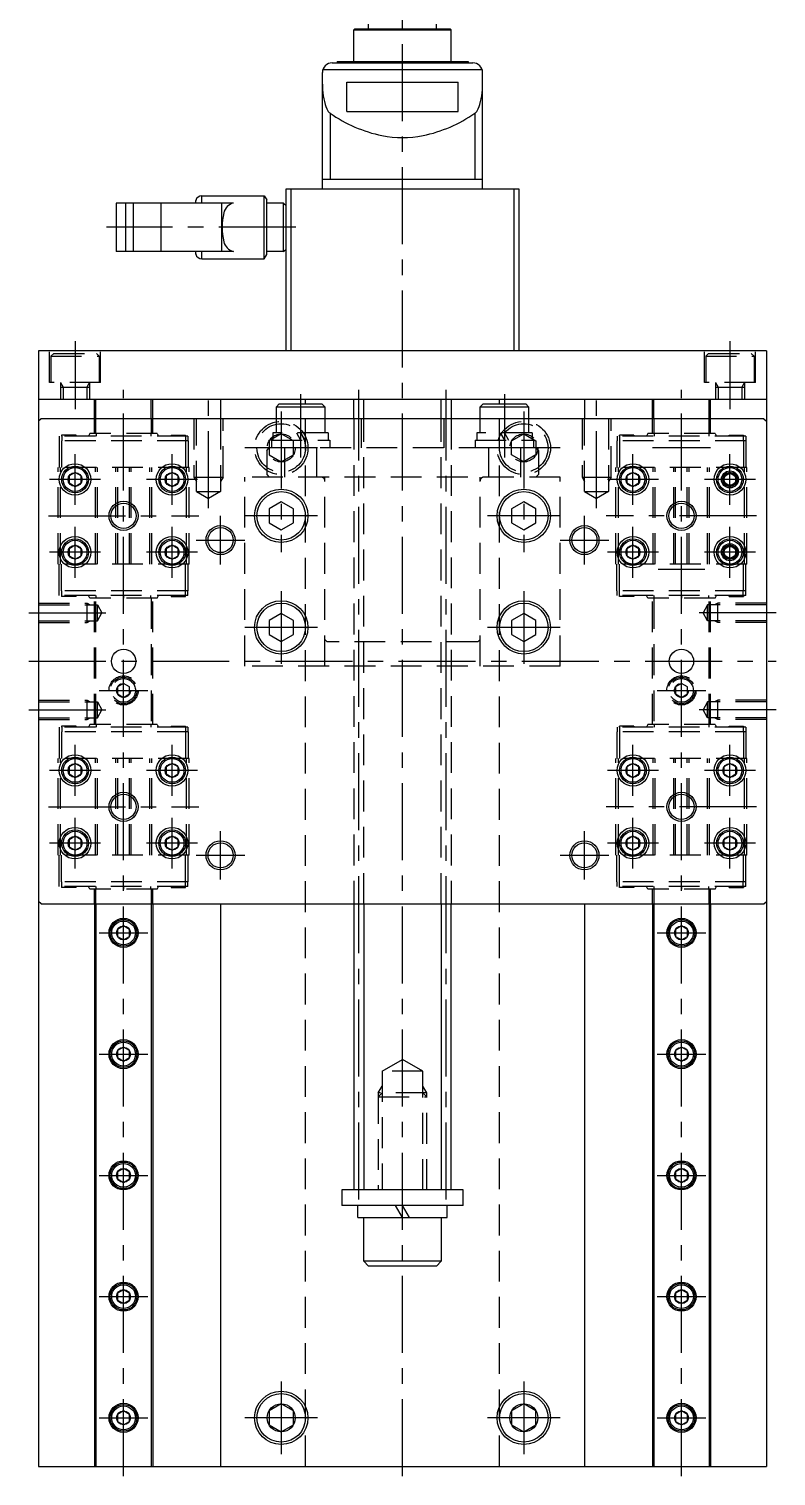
# Model space of a CAD drawing. Extents: x -2 to 500, y -8 to 573.
# Drawn here: x 346.5 to 500.5, y 8 to 306.4 of the extents above; entities that cross this region are included whole.
import ezdxf

# ---------------------------------------------------------------- set-up
doc = ezdxf.new("R2010")
doc.units = 0
doc.header["$LTSCALE"] = 0.5
doc.linetypes.add('CENTER', pattern=[50.8, 31.75, -6.35, 6.35, -6.35])
doc.linetypes.add('DASHED', pattern=[19.05, 12.7, -6.35])
for name, color, linetype in [('MSM_CENTER', 1, 'CENTER'), ('MSM_CONTINUOUS', 7, 'CONTINUOUS'), ('MSM_DASHED', 4, 'DASHED'), ('MSM_NARROW', 5, 'CONTINUOUS')]:
    doc.layers.add(name, color=color, linetype=linetype)

msp = doc.modelspace()

# ---------------------------------------------------------------- linework, layer by layer
at = {"layer": 'MSM_CENTER'}
for p, q in [((423.49, 8), (423.49, 398)), ((401.49, 265.5), (362.49, 265.5)), ((355.99, 242), (355.99, 228)), ((490.99, 242), (490.99, 228)), ((365.99, 8), (365.99, 232)), ((383.49, 207.58), (383.49, 232)), ((402.49, 231.1), (402.49, 218)), ((414.49, 65), (414.49, 232)), ((432.49, 65), (432.49, 232)), ((444.49, 231.1), (444.49, 218)), ((463.49, 207.58), (463.49, 232)), ((480.99, 8), (480.99, 232)), ((398.49, 227.5), (398.49, 198.5)), ((448.49, 227.5), (448.49, 198.5)), ((355.99, 208.25), (355.99, 218.75)), ((375.99, 208.25), (375.99, 218.75)), ((405.99, 220), (390.99, 220)), ((455.99, 220), (440.99, 220)), ((470.99, 208.25), (470.99, 218.75)), ((486.99, 220), (474.99, 220)), ((490.99, 208.25), (490.99, 218.75)), ((361.24, 213.5), (350.74, 213.5)), ((381.24, 213.5), (370.74, 213.5)), ((476.24, 213.5), (465.74, 213.5)), ((496.24, 213.5), (485.74, 213.5)), ((350.49, 206), (381.49, 206)), ((385.99, 196), (385.99, 206)), ((405.99, 206), (390.99, 206)), ((455.99, 206), (440.99, 206)), ((460.99, 196), (460.99, 206)), ((496.49, 206), (465.49, 206)), ((355.99, 193.25), (355.99, 203.75)), ((375.99, 193.25), (375.99, 203.75)), ((470.99, 193.25), (470.99, 203.75)), ((490.99, 193.25), (490.99, 203.75)), ((380.99, 201), (390.99, 201)), ((455.99, 201), (465.99, 201)), ((361.24, 198.5), (350.74, 198.5)), ((381.24, 198.5), (370.74, 198.5)), ((476.24, 198.5), (465.74, 198.5)), ((496.24, 198.5), (485.74, 198.5)), ((476.19, 195), (485.79, 195)), ((398.49, 190.5), (398.49, 175.5)), ((448.49, 190.5), (448.49, 175.5)), ((346.49, 186), (363.52, 186)), ((500.49, 186), (483.45, 186)), ((405.99, 183), (390.99, 183)), ((455.99, 183), (440.99, 183)), ((346.49, 176), (500.49, 176)), ((360.99, 170), (370.99, 170)), ((475.99, 170), (485.99, 170)), ((346.49, 166), (363.52, 166)), ((500.49, 166), (483.45, 166)), ((355.99, 148.25), (355.99, 158.75)), ((375.99, 148.25), (375.99, 158.75)), ((470.99, 148.25), (470.99, 158.75)), ((490.99, 148.25), (490.99, 158.75)), ((361.24, 153.5), (350.74, 153.5)), ((381.24, 153.5), (370.74, 153.5)), ((476.24, 153.5), (465.74, 153.5)), ((496.24, 153.5), (485.74, 153.5)), ((350.49, 146), (381.49, 146)), ((355.99, 133.25), (355.99, 143.75)), ((375.99, 133.25), (375.99, 143.75)), ((496.49, 146), (465.49, 146)), ((470.99, 133.25), (470.99, 143.75)), ((490.99, 133.25), (490.99, 143.75)), ((385.99, 131), (385.99, 141)), ((460.99, 131), (460.99, 141)), ((361.24, 138.5), (350.74, 138.5)), ((381.24, 138.5), (370.74, 138.5)), ((476.24, 138.5), (465.74, 138.5)), ((496.24, 138.5), (485.74, 138.5)), ((380.99, 136), (390.99, 136)), ((455.99, 136), (465.99, 136)), ((360.99, 120), (370.99, 120)), ((475.99, 120), (485.99, 120)), ((360.99, 95), (370.99, 95)), ((475.99, 95), (485.99, 95)), ((360.99, 70), (370.99, 70)), ((475.99, 70), (485.99, 70)), ((360.99, 45), (370.99, 45)), ((475.99, 45), (485.99, 45)), ((398.49, 27.5), (398.49, 12.5)), ((448.49, 27.5), (448.49, 12.5)), ((360.99, 20), (370.99, 20)), ((405.99, 20), (390.99, 20)), ((455.99, 20), (440.99, 20)), ((475.99, 20), (485.99, 20))]:
    msp.add_line(p, q, dxfattribs=at)
at = {"layer": 'MSM_CONTINUOUS'}
for p, q in [((416.49, 306.4), (416.49, 307.4)), ((430.49, 306.4), (430.49, 307.4)), ((413.49, 306.2), (413.69, 306.4)), ((413.49, 306.2), (433.49, 306.2)), ((413.49, 299.7), (413.49, 306.2)), ((413.69, 306.4), (433.29, 306.4)), ((433.49, 306.2), (433.29, 306.4)), ((433.49, 299.7), (433.49, 306.2)), ((408.99, 299.4), (437.99, 299.4)), ((409.99, 299.7), (436.99, 299.7)), ((409.99, 299.7), (409.99, 299.4)), ((436.99, 299.7), (436.99, 299.4)), ((406.99, 273.4), (406.99, 297.4)), ((407.09, 298.02), (439.89, 298.02)), ((439.99, 273.4), (439.99, 297.4)), ((411.99, 289.4), (411.99, 295.4)), ((411.99, 295.4), (434.99, 295.4)), ((434.99, 289.4), (434.99, 295.4)), ((408.56, 289.04), (408.56, 275.4)), ((411.99, 289.4), (434.99, 289.4)), ((438.42, 289.04), (438.42, 275.4)), ((406.99, 275.4), (439.99, 275.4)), ((382.13, 270.5), (382.13, 272)), ((382.13, 272), (394.99, 272)), ((394.99, 259), (394.99, 272)), ((394.99, 272), (395.49, 271.13)), ((399.49, 240), (399.49, 273.4)), ((399.49, 273.4), (447.49, 273.4)), ((400.49, 273.4), (400.49, 240)), ((446.49, 240), (446.49, 273.4)), ((447.49, 273.4), (447.49, 240)), ((388.63, 270.5), (364.49, 270.5)), ((364.49, 270.5), (364.49, 260.5)), ((366.49, 260.5), (366.49, 270.5)), ((368.07, 260.5), (368.07, 270.5)), ((373.71, 260.5), (373.71, 270.5)), ((380.87, 270.5), (380.87, 271.03)), ((386.27, 260.5), (386.27, 270.5)), ((395.49, 259.87), (395.49, 271.13)), ((398.99, 270.5), (395.49, 270.5)), ((398.99, 260.5), (398.99, 270.5)), ((398.99, 270.5), (399.49, 270)), ((388.63, 260.5), (364.49, 260.5)), ((380.87, 259.97), (380.87, 260.5)), ((382.13, 259), (382.13, 260.5)), ((394.99, 259), (395.49, 259.87)), ((398.99, 260.5), (395.49, 260.5)), ((398.99, 260.5), (399.49, 261)), ((382.13, 259), (394.99, 259)), ((498.49, 240), (348.49, 240)), ((348.49, 240), (348.49, 10)), ((498.49, 240), (498.49, 10)), ((498.49, 230), (348.49, 230)), ((359.99, 226), (359.99, 230)), ((360.29, 226), (360.29, 230)), ((371.69, 226), (371.69, 230)), ((371.99, 226), (371.99, 230)), ((385.99, 230), (385.99, 226)), ((413.49, 226), (413.49, 230)), ((433.49, 230), (433.49, 226)), ((460.99, 230), (460.99, 226)), ((474.99, 226), (474.99, 230)), ((475.29, 226), (475.29, 230)), ((486.69, 226), (486.69, 230)), ((486.99, 226), (486.99, 230)), ((397.49, 228.5), (398.09, 229.1)), ((397.49, 228.5), (407.49, 228.5)), ((397.49, 226), (397.49, 228.5)), ((398.09, 229.1), (406.89, 229.1)), ((406.89, 229.1), (407.49, 228.5)), ((407.49, 228.5), (407.49, 226)), ((439.49, 228.5), (440.09, 229.1)), ((439.49, 228.5), (449.49, 228.5)), ((439.49, 226), (439.49, 228.5)), ((440.09, 229.1), (448.89, 229.1)), ((448.89, 229.1), (449.49, 228.5)), ((449.49, 228.5), (449.49, 226)), ((348.99, 226), (348.49, 225.5)), ((497.99, 226), (348.99, 226)), ((497.99, 226), (498.49, 225.5)), ((355.99, 214.93), (354.75, 214.22)), ((357.23, 214.22), (355.99, 214.93)), ((375.99, 214.93), (374.75, 214.22)), ((377.23, 214.22), (375.99, 214.93)), ((470.99, 214.93), (469.75, 214.22)), ((472.23, 214.22), (470.99, 214.93)), ((490.99, 214.93), (489.75, 214.22)), ((492.23, 214.22), (490.99, 214.93)), ((354.75, 214.22), (354.75, 212.78)), ((354.75, 212.78), (355.99, 212.06)), ((355.99, 212.06), (357.23, 212.78)), ((357.23, 212.78), (357.23, 214.22)), ((374.75, 214.22), (374.75, 212.78)), ((374.75, 212.78), (375.99, 212.06)), ((375.99, 212.06), (377.23, 212.78)), ((377.23, 212.78), (377.23, 214.22)), ((469.75, 214.22), (469.75, 212.78)), ((469.75, 212.78), (470.99, 212.06)), ((470.99, 212.06), (472.23, 212.78)), ((472.23, 212.78), (472.23, 214.22)), ((489.75, 214.22), (489.75, 212.78)), ((489.75, 212.78), (490.99, 212.06)), ((490.99, 212.06), (492.23, 212.78)), ((492.23, 212.78), (492.23, 214.22)), ((398.49, 208.89), (395.99, 207.44)), ((400.99, 207.44), (398.49, 208.89)), ((448.49, 208.89), (445.99, 207.44)), ((450.99, 207.44), (448.49, 208.89)), ((395.99, 207.44), (395.99, 204.56)), ((400.99, 204.56), (400.99, 207.44)), ((445.99, 207.44), (445.99, 204.56)), ((450.99, 204.56), (450.99, 207.44)), ((395.99, 204.56), (398.49, 203.11)), ((398.49, 203.11), (400.99, 204.56)), ((445.99, 204.56), (448.49, 203.11)), ((448.49, 203.11), (450.99, 204.56)), ((355.99, 199.93), (354.75, 199.22)), ((357.23, 199.22), (355.99, 199.93)), ((375.99, 199.93), (374.75, 199.22)), ((377.23, 199.22), (375.99, 199.93)), ((470.99, 199.93), (469.75, 199.22)), ((472.23, 199.22), (470.99, 199.93)), ((490.99, 199.93), (489.75, 199.22)), ((492.23, 199.22), (490.99, 199.93)), ((354.75, 199.22), (354.75, 197.78)), ((354.75, 197.78), (355.99, 197.06)), ((355.99, 197.06), (357.23, 197.78)), ((357.23, 197.78), (357.23, 199.22)), ((374.75, 199.22), (374.75, 197.78)), ((374.75, 197.78), (375.99, 197.06)), ((375.99, 197.06), (377.23, 197.78)), ((377.23, 197.78), (377.23, 199.22)), ((469.75, 199.22), (469.75, 197.78)), ((469.75, 197.78), (470.99, 197.06)), ((470.99, 197.06), (472.23, 197.78)), ((472.23, 197.78), (472.23, 199.22)), ((489.75, 199.22), (489.75, 197.78)), ((489.75, 197.78), (490.99, 197.06)), ((490.99, 197.06), (492.23, 197.78)), ((492.23, 197.78), (492.23, 199.22)), ((398.49, 185.89), (395.99, 184.44)), ((400.99, 184.44), (398.49, 185.89)), ((448.49, 185.89), (445.99, 184.44)), ((450.99, 184.44), (448.49, 185.89)), ((395.99, 184.44), (395.99, 181.56)), ((400.99, 181.56), (400.99, 184.44)), ((445.99, 184.44), (445.99, 181.56)), ((450.99, 181.56), (450.99, 184.44)), ((395.99, 181.56), (398.49, 180.11)), ((398.49, 180.11), (400.99, 181.56)), ((445.99, 181.56), (448.49, 180.11)), ((448.49, 180.11), (450.99, 181.56)), ((355.99, 154.93), (354.75, 154.22)), ((354.75, 154.22), (354.75, 152.78)), ((354.75, 152.78), (355.99, 152.06)), ((357.23, 154.22), (355.99, 154.93)), ((355.99, 152.06), (357.23, 152.78)), ((357.23, 152.78), (357.23, 154.22)), ((375.99, 154.93), (374.75, 154.22)), ((374.75, 154.22), (374.75, 152.78)), ((374.75, 152.78), (375.99, 152.06)), ((377.23, 154.22), (375.99, 154.93)), ((375.99, 152.06), (377.23, 152.78)), ((377.23, 152.78), (377.23, 154.22)), ((470.99, 154.93), (469.75, 154.22)), ((469.75, 154.22), (469.75, 152.78)), ((469.75, 152.78), (470.99, 152.06)), ((472.23, 154.22), (470.99, 154.93)), ((470.99, 152.06), (472.23, 152.78)), ((472.23, 152.78), (472.23, 154.22)), ((490.99, 154.93), (489.75, 154.22)), ((489.75, 154.22), (489.75, 152.78)), ((489.75, 152.78), (490.99, 152.06)), ((492.23, 154.22), (490.99, 154.93)), ((490.99, 152.06), (492.23, 152.78)), ((492.23, 152.78), (492.23, 154.22)), ((355.99, 139.93), (354.75, 139.22)), ((354.75, 139.22), (354.75, 137.78)), ((354.75, 137.78), (355.99, 137.06)), ((357.23, 139.22), (355.99, 139.93)), ((355.99, 137.06), (357.23, 137.78)), ((357.23, 137.78), (357.23, 139.22)), ((375.99, 139.93), (374.75, 139.22)), ((374.75, 139.22), (374.75, 137.78)), ((374.75, 137.78), (375.99, 137.06)), ((377.23, 139.22), (375.99, 139.93)), ((375.99, 137.06), (377.23, 137.78)), ((377.23, 137.78), (377.23, 139.22)), ((470.99, 139.93), (469.75, 139.22)), ((469.75, 139.22), (469.75, 137.78)), ((469.75, 137.78), (470.99, 137.06)), ((472.23, 139.22), (470.99, 139.93)), ((470.99, 137.06), (472.23, 137.78)), ((472.23, 137.78), (472.23, 139.22)), ((490.99, 139.93), (489.75, 139.22)), ((489.75, 139.22), (489.75, 137.78)), ((489.75, 137.78), (490.99, 137.06)), ((492.23, 139.22), (490.99, 139.93)), ((490.99, 137.06), (492.23, 137.78)), ((492.23, 137.78), (492.23, 139.22)), ((348.99, 126), (348.49, 126.5)), ((348.99, 126), (497.99, 126)), ((359.99, 126), (359.99, 10)), ((360.29, 126), (360.29, 10)), ((371.69, 126), (371.69, 10)), ((371.99, 126), (371.99, 10)), ((378.49, 126), (468.49, 126)), ((385.99, 126), (385.99, 10)), ((413.49, 126), (413.49, 67)), ((433.49, 67), (433.49, 126)), ((460.99, 126), (460.99, 10)), ((474.99, 126), (474.99, 10)), ((475.29, 126), (475.29, 10)), ((486.69, 126), (486.69, 10)), ((486.99, 126), (486.99, 10)), ((497.99, 126), (498.49, 126.5)), ((365.99, 121.43), (364.75, 120.72)), ((364.75, 120.72), (364.75, 119.28)), ((367.23, 120.72), (365.99, 121.43)), ((367.23, 119.28), (367.23, 120.72)), ((480.99, 121.43), (479.75, 120.72)), ((479.75, 120.72), (479.75, 119.28)), ((482.23, 120.72), (480.99, 121.43)), ((482.23, 119.28), (482.23, 120.72)), ((364.75, 119.28), (365.99, 118.56)), ((365.99, 118.56), (367.23, 119.28)), ((479.75, 119.28), (480.99, 118.56)), ((480.99, 118.56), (482.23, 119.28)), ((365.99, 96.43), (364.75, 95.72)), ((364.75, 95.72), (364.75, 94.28)), ((367.23, 95.72), (365.99, 96.43)), ((367.23, 94.28), (367.23, 95.72)), ((480.99, 96.43), (479.75, 95.72)), ((479.75, 95.72), (479.75, 94.28)), ((482.23, 95.72), (480.99, 96.43)), ((482.23, 94.28), (482.23, 95.72)), ((364.75, 94.28), (365.99, 93.56)), ((365.99, 93.56), (367.23, 94.28)), ((479.75, 94.28), (480.99, 93.56)), ((480.99, 93.56), (482.23, 94.28)), ((365.99, 71.43), (364.75, 70.72)), ((364.75, 70.72), (364.75, 69.28)), ((364.75, 69.28), (365.99, 68.56)), ((367.23, 70.72), (365.99, 71.43)), ((365.99, 68.56), (367.23, 69.28)), ((367.23, 69.28), (367.23, 70.72)), ((480.99, 71.43), (479.75, 70.72)), ((479.75, 70.72), (479.75, 69.28)), ((479.75, 69.28), (480.99, 68.56)), ((482.23, 70.72), (480.99, 71.43)), ((480.99, 68.56), (482.23, 69.28)), ((482.23, 69.28), (482.23, 70.72)), ((410.99, 67), (410.99, 63.8)), ((435.99, 67), (410.99, 67)), ((435.99, 63.8), (435.99, 67)), ((435.99, 63.8), (410.99, 63.8)), ((414.29, 61.3), (414.29, 63.8)), ((423.49, 61.3), (422.04, 63.8)), ((424.93, 61.3), (423.49, 63.8)), ((432.69, 61.3), (432.69, 63.8)), ((414.29, 61.3), (432.69, 61.3)), ((415.49, 52.3), (415.49, 61.3)), ((431.49, 61.3), (431.49, 52.3)), ((431.49, 52.3), (415.49, 52.3)), ((416.49, 51.3), (415.49, 52.3)), ((430.49, 51.3), (416.49, 51.3)), ((431.49, 52.3), (430.49, 51.3)), ((365.99, 46.43), (364.75, 45.72)), ((364.75, 45.72), (364.75, 44.28)), ((367.23, 45.72), (365.99, 46.43)), ((367.23, 44.28), (367.23, 45.72)), ((480.99, 46.43), (479.75, 45.72)), ((479.75, 45.72), (479.75, 44.28)), ((482.23, 45.72), (480.99, 46.43)), ((482.23, 44.28), (482.23, 45.72)), ((364.75, 44.28), (365.99, 43.56)), ((365.99, 43.56), (367.23, 44.28)), ((479.75, 44.28), (480.99, 43.56)), ((480.99, 43.56), (482.23, 44.28)), ((365.99, 21.43), (364.75, 20.72)), ((367.23, 20.72), (365.99, 21.43)), ((398.49, 22.89), (395.99, 21.44)), ((395.99, 21.44), (395.99, 18.56)), ((400.99, 21.44), (398.49, 22.89)), ((400.99, 18.56), (400.99, 21.44)), ((448.49, 22.89), (445.99, 21.44)), ((445.99, 21.44), (445.99, 18.56)), ((450.99, 21.44), (448.49, 22.89)), ((450.99, 18.56), (450.99, 21.44)), ((480.99, 21.43), (479.75, 20.72)), ((482.23, 20.72), (480.99, 21.43)), ((364.75, 20.72), (364.75, 19.28)), ((364.75, 19.28), (365.99, 18.56)), ((365.99, 18.56), (367.23, 19.28)), ((367.23, 19.28), (367.23, 20.72)), ((395.99, 18.56), (398.49, 17.11)), ((398.49, 17.11), (400.99, 18.56)), ((445.99, 18.56), (448.49, 17.11)), ((448.49, 17.11), (450.99, 18.56)), ((479.75, 20.72), (479.75, 19.28)), ((479.75, 19.28), (480.99, 18.56)), ((480.99, 18.56), (482.23, 19.28)), ((482.23, 19.28), (482.23, 20.72)), ((348.49, 10), (498.49, 10))]:
    msp.add_line(p, q, dxfattribs=at)
for centre, radius in [((355.99, 213.5), 3.25), ((355.99, 213.5), 2.75), ((355.99, 213.5), 2.45), ((355.99, 213.5), 1.44), ((375.99, 213.5), 3.25), ((375.99, 213.5), 2.75), ((375.99, 213.5), 2.45), ((375.99, 213.5), 1.44), ((470.99, 213.5), 3.25), ((470.99, 213.5), 2.75), ((470.99, 213.5), 2.45), ((470.99, 213.5), 1.44), ((490.99, 213.5), 3.25), ((490.99, 213.5), 2.75), ((490.99, 213.5), 2.45), ((490.99, 213.5), 1.75), ((490.99, 213.5), 1.5), ((490.99, 213.5), 1.44), ((490.99, 213.5), 1.2), ((398.49, 206), 5.5), ((398.49, 206), 5), ((448.49, 206), 5.5), ((448.49, 206), 5), ((365.99, 206), 2.59), ((480.99, 206), 2.59), ((385.99, 201), 2.59), ((460.99, 201), 2.59), ((355.99, 198.5), 3.25), ((355.99, 198.5), 2.75), ((355.99, 198.5), 2.45), ((355.99, 198.5), 1.44), ((375.99, 198.5), 3.25), ((375.99, 198.5), 2.75), ((375.99, 198.5), 2.45), ((375.99, 198.5), 1.44), ((470.99, 198.5), 3.25), ((470.99, 198.5), 2.75), ((470.99, 198.5), 2.45), ((470.99, 198.5), 1.44), ((490.99, 198.5), 3.25), ((490.99, 198.5), 2.75), ((490.99, 198.5), 2.45), ((490.99, 198.5), 1.75), ((490.99, 198.5), 1.5), ((490.99, 198.5), 1.44), ((490.99, 198.5), 1.2), ((398.49, 183), 5.5), ((398.49, 183), 5), ((448.49, 183), 5.5), ((448.49, 183), 5), ((365.99, 176), 2.5), ((480.99, 176), 2.5), ((355.99, 153.5), 3.25), ((355.99, 153.5), 2.75), ((355.99, 153.5), 2.45), ((375.99, 153.5), 3.25), ((375.99, 153.5), 2.75), ((375.99, 153.5), 2.45), ((470.99, 153.5), 3.25), ((470.99, 153.5), 2.75), ((470.99, 153.5), 2.45), ((490.99, 153.5), 3.25), ((490.99, 153.5), 2.75), ((490.99, 153.5), 2.45), ((355.99, 153.5), 1.44), ((375.99, 153.5), 1.44), ((470.99, 153.5), 1.44), ((490.99, 153.5), 1.44), ((365.99, 146), 2.59), ((480.99, 146), 2.59), ((355.99, 138.5), 3.25), ((355.99, 138.5), 2.75), ((355.99, 138.5), 2.45), ((375.99, 138.5), 3.25), ((375.99, 138.5), 2.75), ((375.99, 138.5), 2.45), ((470.99, 138.5), 3.25), ((470.99, 138.5), 2.75), ((470.99, 138.5), 2.45), ((490.99, 138.5), 3.25), ((490.99, 138.5), 2.75), ((490.99, 138.5), 2.45), ((355.99, 138.5), 1.44), ((375.99, 138.5), 1.44), ((385.99, 136), 2.59), ((460.99, 136), 2.59), ((470.99, 138.5), 1.44), ((490.99, 138.5), 1.44), ((365.99, 120), 3), ((365.99, 120), 2.75), ((365.99, 120), 2.45), ((480.99, 120), 3), ((480.99, 120), 2.75), ((480.99, 120), 2.45), ((365.99, 120), 1.44), ((480.99, 120), 1.44), ((365.99, 95), 3), ((365.99, 95), 2.75), ((365.99, 95), 2.45), ((365.99, 95), 1.44), ((480.99, 95), 3), ((480.99, 95), 2.75), ((480.99, 95), 2.45), ((480.99, 95), 1.44), ((365.99, 70), 3), ((365.99, 70), 2.75), ((365.99, 70), 2.45), ((480.99, 70), 3), ((480.99, 70), 2.75), ((480.99, 70), 2.45), ((365.99, 70), 1.44), ((480.99, 70), 1.44), ((365.99, 45), 3), ((365.99, 45), 2.75), ((480.99, 45), 3), ((480.99, 45), 2.75), ((365.99, 45), 2.45), ((365.99, 45), 1.44), ((480.99, 45), 2.45), ((480.99, 45), 1.44), ((398.49, 20), 5.5), ((398.49, 20), 5), ((448.49, 20), 5.5), ((448.49, 20), 5), ((365.99, 20), 3), ((365.99, 20), 2.75), ((365.99, 20), 2.45), ((365.99, 20), 1.44), ((398.49, 20), 2.89), ((448.49, 20), 2.89), ((480.99, 20), 3), ((480.99, 20), 2.75), ((480.99, 20), 2.45), ((480.99, 20), 1.44)]:
    msp.add_circle(centre, radius, dxfattribs=at)
for centre, radius, start, end in [((408.99, 297.4), 2, 90, 180), ((437.99, 297.4), 2, 0, 90), ((420.61, 294.71), 13.62, 178.5941, 199.2057), ((426.37, 294.71), 13.62, 340.7943, 1.4059), ((410.55, 291.23), 2.98, 199.46, 223.8505), ((436.43, 291.23), 2.98, 316.1495, 340.54), ((409.27, 290.08), 1.26, 226.4943, 235.459), ((425.12, 312.66), 28.85, 234.9582, 258.2707), ((421.85, 312.66), 28.85, 281.7293, 305.0418), ((437.71, 290.08), 1.26, 304.541, 313.5057), ((423.49, 306.64), 22.63, 259.2242, 280.7758), ((382.13, 270.7), 1.3, 90, 165.4299), ((402.13, 265.5), 21.97, 165.4299, 166.8456), ((389.4, 267.75), 2.86, 105.7066, 164.773), ((398.84, 265.5), 12.55, 166.1686, 193.8314), ((402.13, 265.5), 21.97, 193.1544, 194.5701), ((382.13, 260.3), 1.3, 194.5701, 270), ((389.4, 263.25), 2.86, 195.227, 254.2934)]:
    msp.add_arc(centre, radius, start, end, dxfattribs=at)
at = {"layer": 'MSM_DASHED'}
for p, q in [((350.74, 233.5), (350.74, 240)), ((350.99, 238.9), (351.59, 239.5)), ((350.99, 238.9), (360.99, 238.9)), ((350.99, 238.9), (350.99, 233.5)), ((351.59, 239.5), (360.39, 239.5)), ((360.99, 238.9), (360.39, 239.5)), ((360.99, 238.9), (360.99, 233.5)), ((361.24, 233.5), (361.24, 240)), ((485.74, 233.5), (485.74, 240)), ((485.99, 238.9), (486.59, 239.5)), ((485.99, 238.9), (495.99, 238.9)), ((485.99, 238.9), (485.99, 233.5)), ((486.59, 239.5), (495.39, 239.5)), ((495.99, 238.9), (495.39, 239.5)), ((495.99, 238.9), (495.99, 233.5)), ((496.24, 233.5), (496.24, 240)), ((361.24, 233.5), (350.74, 233.5)), ((352.99, 233.5), (353.53, 232.56)), ((352.99, 233.5), (352.99, 230)), ((358.99, 233.5), (358.45, 232.56)), ((358.99, 233.5), (358.99, 230)), ((496.24, 233.5), (485.74, 233.5)), ((487.99, 233.5), (488.53, 232.56)), ((487.99, 233.5), (487.99, 230)), ((493.99, 233.5), (493.45, 232.56)), ((493.99, 233.5), (493.99, 230)), ((352.99, 232.56), (358.99, 232.56)), ((353.53, 232.56), (353.53, 230)), ((358.45, 232.56), (358.45, 230)), ((403.49, 10), (403.49, 230)), ((443.49, 10), (443.49, 230)), ((487.99, 232.56), (493.99, 232.56)), ((488.53, 232.56), (488.53, 230)), ((493.45, 232.56), (493.45, 230)), ((359.99, 222.95), (359.99, 226)), ((360.29, 222.95), (360.29, 226)), ((371.69, 226), (371.69, 222.95)), ((371.99, 222.95), (371.99, 226)), ((380.49, 226), (380.49, 214)), ((381.03, 211), (381.03, 226)), ((385.95, 226), (385.95, 211)), ((386.49, 214), (386.49, 226)), ((397.49, 223.1), (397.49, 226)), ((407.49, 226), (407.49, 223.1)), ((413.49, 226), (413.49, 126)), ((414.99, 226), (414.99, 220)), ((415.49, 126), (415.49, 226)), ((431.49, 126), (431.49, 226)), ((431.99, 226), (431.99, 220)), ((433.49, 226), (433.49, 126)), ((439.49, 223.1), (439.49, 226)), ((449.49, 226), (449.49, 223.1)), ((460.49, 226), (460.49, 214)), ((461.03, 211), (461.03, 226)), ((465.95, 226), (465.95, 211)), ((466.49, 214), (466.49, 226)), ((474.99, 222.95), (474.99, 226)), ((475.29, 226), (475.29, 222.95)), ((486.69, 222.95), (486.69, 226)), ((486.99, 222.95), (486.99, 226)), ((379.29, 221.45), (352.69, 221.45)), ((352.69, 221.45), (352.69, 215.95)), ((352.74, 222.45), (352.74, 221.45)), ((379.24, 222.45), (352.74, 222.45)), ((356.19, 222.65), (353.19, 222.65)), ((353.19, 222.65), (353.19, 222.45)), ((353.19, 221.45), (353.19, 215.95)), ((353.24, 222.45), (353.24, 221.45)), ((356.19, 222.45), (356.19, 222.65)), ((359.06, 222.95), (358.76, 222.45)), ((372.92, 222.95), (359.06, 222.95)), ((360.36, 222.95), (360.36, 222.45)), ((365.99, 222.45), (365.99, 222.95)), ((371.62, 222.95), (371.62, 222.45)), ((372.92, 222.95), (373.22, 222.45)), ((375.79, 222.65), (378.79, 222.65)), ((375.79, 222.65), (375.79, 222.45)), ((378.74, 222.45), (378.74, 221.45)), ((378.79, 222.45), (378.79, 222.65)), ((378.79, 221.45), (378.79, 215.95)), ((379.24, 222.45), (379.24, 221.45)), ((379.29, 221.45), (379.29, 215.95)), ((398.49, 222.89), (395.99, 221.44)), ((395.99, 221.44), (395.99, 218.56)), ((396.49, 221.6), (408.49, 221.6)), ((396.49, 221.6), (396.49, 220)), ((396.79, 223.1), (396.79, 221.6)), ((408.19, 223.1), (396.79, 223.1)), ((400.99, 221.44), (398.49, 222.89)), ((400.99, 218.56), (400.99, 221.44)), ((401.62, 223.1), (402.49, 221.6)), ((402.49, 223.1), (403.35, 221.6)), ((408.19, 223.1), (408.19, 221.6)), ((408.49, 221.6), (408.49, 220)), ((438.49, 221.6), (450.49, 221.6)), ((438.49, 221.6), (438.49, 220)), ((450.19, 223.1), (438.79, 223.1)), ((438.79, 223.1), (438.79, 221.6)), ((443.62, 223.1), (444.49, 221.6)), ((444.49, 223.1), (445.35, 221.6)), ((445.99, 221.44), (448.49, 222.89)), ((445.99, 218.56), (445.99, 221.44)), ((448.49, 222.89), (450.99, 221.44)), ((450.19, 223.1), (450.19, 221.6)), ((450.49, 221.6), (450.49, 220)), ((450.99, 221.44), (450.99, 218.56)), ((467.69, 221.45), (467.69, 215.95)), ((494.29, 221.45), (467.69, 221.45)), ((467.74, 222.45), (467.74, 221.45)), ((494.24, 222.45), (467.74, 222.45)), ((471.19, 222.65), (468.19, 222.65)), ((468.19, 222.45), (468.19, 222.65)), ((468.19, 221.45), (468.19, 215.95)), ((468.24, 222.45), (468.24, 221.45)), ((471.19, 222.65), (471.19, 222.45)), ((474.06, 222.95), (473.76, 222.45)), ((487.92, 222.95), (474.06, 222.95)), ((475.36, 222.95), (475.36, 222.45)), ((480.99, 222.45), (480.99, 222.95)), ((486.62, 222.95), (486.62, 222.45)), ((487.92, 222.95), (488.22, 222.45)), ((490.79, 222.65), (493.79, 222.65)), ((490.79, 222.45), (490.79, 222.65)), ((493.74, 222.45), (493.74, 221.45)), ((493.79, 222.65), (493.79, 222.45)), ((493.79, 221.45), (493.79, 215.95)), ((494.24, 222.45), (494.24, 221.45)), ((494.29, 221.45), (494.29, 215.95)), ((395.49, 219.5), (395.99, 220)), ((395.49, 219.5), (395.49, 214.5)), ((450.99, 220), (395.99, 220)), ((395.99, 218.56), (398.49, 217.11)), ((398.49, 217.11), (400.99, 218.56)), ((399.19, 220), (399.19, 214)), ((405.79, 220), (405.79, 214)), ((441.19, 220), (441.19, 214)), ((448.49, 217.11), (445.99, 218.56)), ((447.79, 220), (447.79, 214)), ((450.99, 218.56), (448.49, 217.11)), ((451.49, 219.5), (450.99, 220)), ((451.49, 219.5), (451.49, 214.5)), ((352.49, 196.05), (352.49, 215.95)), ((379.49, 215.95), (352.49, 215.95)), ((352.99, 196.05), (352.99, 215.95)), ((360.19, 196.05), (360.19, 215.95)), ((360.59, 196.05), (360.59, 215.95)), ((364.39, 196.05), (364.39, 215.95)), ((364.79, 196.05), (364.79, 215.95)), ((367.19, 196.05), (367.19, 215.95)), ((367.59, 196.05), (367.59, 215.95)), ((371.39, 196.05), (371.39, 215.95)), ((371.79, 196.05), (371.79, 215.95)), ((378.99, 196.05), (378.99, 215.95)), ((379.49, 196.05), (379.49, 215.95)), ((467.49, 196.05), (467.49, 215.95)), ((494.49, 215.95), (467.49, 215.95)), ((467.99, 196.05), (467.99, 215.95)), ((475.19, 196.05), (475.19, 215.95)), ((475.59, 196.05), (475.59, 215.95)), ((479.39, 196.05), (479.39, 215.95)), ((479.79, 196.05), (479.79, 215.95)), ((482.19, 196.05), (482.19, 215.95)), ((482.59, 196.05), (482.59, 215.95)), ((486.39, 196.05), (486.39, 215.95)), ((486.79, 196.05), (486.79, 215.95)), ((493.99, 196.05), (493.99, 215.95)), ((494.49, 196.05), (494.49, 215.95)), ((380.49, 214), (386.49, 214)), ((380.49, 214), (381.03, 213.06)), ((386.49, 214), (385.95, 213.06)), ((455.99, 214), (390.99, 214)), ((390.99, 175), (390.99, 214)), ((395.49, 214.5), (395.99, 214)), ((407.49, 175), (407.49, 214)), ((439.49, 175), (439.49, 214)), ((451.49, 214.5), (450.99, 214)), ((455.99, 175), (455.99, 214)), ((460.49, 214), (466.49, 214)), ((460.49, 214), (461.03, 213.06)), ((466.49, 214), (465.95, 213.06)), ((381.03, 211), (385.95, 211)), ((381.03, 211), (383.49, 209.58)), ((385.95, 211), (383.49, 209.58)), ((461.03, 211), (465.95, 211)), ((461.03, 211), (463.49, 209.58)), ((465.95, 211), (463.49, 209.58)), ((379.49, 196.05), (352.49, 196.05)), ((352.69, 190.55), (352.69, 196.05)), ((353.19, 190.55), (353.19, 196.05)), ((378.79, 190.55), (378.79, 196.05)), ((379.29, 190.55), (379.29, 196.05)), ((494.49, 196.05), (467.49, 196.05)), ((467.69, 190.55), (467.69, 196.05)), ((468.19, 190.55), (468.19, 196.05)), ((493.79, 190.55), (493.79, 196.05)), ((494.29, 190.55), (494.29, 196.05)), ((348.49, 188), (358.49, 188)), ((379.29, 190.55), (352.69, 190.55)), ((352.74, 189.55), (352.74, 190.55)), ((379.24, 189.55), (352.74, 189.55)), ((353.19, 189.55), (353.19, 189.35)), ((356.19, 189.35), (353.19, 189.35)), ((353.24, 189.55), (353.24, 190.55)), ((356.19, 189.35), (356.19, 189.55)), ((358.49, 184), (358.49, 188)), ((358.49, 188), (359.14, 187.62)), ((359.06, 189.05), (358.76, 189.55)), ((372.92, 189.05), (359.06, 189.05)), ((359.99, 162.95), (359.99, 189.05)), ((360.29, 162.95), (360.29, 189.05)), ((360.36, 189.05), (360.36, 189.55)), ((365.99, 189.55), (365.99, 189.05)), ((371.62, 189.05), (371.62, 189.55)), ((371.69, 189.05), (371.69, 162.95)), ((371.99, 162.95), (371.99, 189.05)), ((372.92, 189.05), (373.22, 189.55)), ((375.79, 189.55), (375.79, 189.35)), ((375.79, 189.35), (378.79, 189.35)), ((378.74, 189.55), (378.74, 190.55)), ((378.79, 189.35), (378.79, 189.55)), ((379.24, 189.55), (379.24, 190.55)), ((494.29, 190.55), (467.69, 190.55)), ((467.74, 189.55), (467.74, 190.55)), ((494.24, 189.55), (467.74, 189.55)), ((468.19, 189.35), (468.19, 189.55)), ((471.19, 189.35), (468.19, 189.35)), ((468.24, 189.55), (468.24, 190.55)), ((471.19, 189.55), (471.19, 189.35)), ((474.06, 189.05), (473.76, 189.55)), ((487.92, 189.05), (474.06, 189.05)), ((474.99, 162.95), (474.99, 189.05)), ((475.29, 189.05), (475.29, 162.95)), ((475.36, 189.05), (475.36, 189.55)), ((480.99, 189.55), (480.99, 189.05)), ((486.62, 189.05), (486.62, 189.55)), ((486.69, 162.95), (486.69, 189.05)), ((486.99, 162.95), (486.99, 189.05)), ((488.49, 188), (487.83, 187.62)), ((487.92, 189.05), (488.22, 189.55)), ((498.49, 188), (488.49, 188)), ((488.49, 184), (488.49, 188)), ((490.79, 189.35), (490.79, 189.55)), ((490.79, 189.35), (493.79, 189.35)), ((493.74, 189.55), (493.74, 190.55)), ((493.79, 189.55), (493.79, 189.35)), ((494.24, 189.55), (494.24, 190.55)), ((348.49, 187.62), (360.59, 187.62)), ((360.59, 184.38), (360.59, 187.62)), ((360.59, 187.62), (361.52, 186)), ((360.59, 184.38), (361.52, 186)), ((486.39, 187.62), (485.45, 186)), ((486.39, 184.38), (485.45, 186)), ((498.49, 187.62), (486.39, 187.62)), ((486.39, 184.38), (486.39, 187.62)), ((348.49, 184.38), (360.59, 184.38)), ((348.49, 184), (358.49, 184)), ((358.49, 184), (359.14, 184.38)), ((498.49, 184.38), (486.39, 184.38)), ((488.49, 184), (487.83, 184.38)), ((498.49, 184), (488.49, 184)), ((407.99, 180), (407.49, 180.5)), ((438.99, 180), (407.99, 180)), ((439.49, 180.5), (438.99, 180)), ((455.99, 175), (390.99, 175)), ((365.99, 171.43), (364.75, 170.72)), ((364.75, 170.72), (364.75, 169.28)), ((367.23, 170.72), (365.99, 171.43)), ((367.23, 169.28), (367.23, 170.72)), ((480.99, 171.43), (479.75, 170.72)), ((479.75, 170.72), (479.75, 169.28)), ((482.23, 170.72), (480.99, 171.43)), ((482.23, 169.28), (482.23, 170.72)), ((348.49, 168), (358.49, 168)), ((348.49, 167.62), (360.59, 167.62)), ((358.49, 164), (358.49, 168)), ((358.49, 168), (359.14, 167.62)), ((360.59, 164.38), (360.59, 167.62)), ((360.59, 167.62), (361.52, 166)), ((364.75, 169.28), (365.99, 168.56)), ((365.99, 168.56), (367.23, 169.28)), ((479.75, 169.28), (480.99, 168.56)), ((480.99, 168.56), (482.23, 169.28)), ((486.39, 167.62), (485.45, 166)), ((498.49, 167.62), (486.39, 167.62)), ((486.39, 164.38), (486.39, 167.62)), ((488.49, 168), (487.83, 167.62)), ((498.49, 168), (488.49, 168)), ((488.49, 164), (488.49, 168)), ((348.49, 164.38), (360.59, 164.38)), ((358.49, 164), (359.14, 164.38)), ((360.59, 164.38), (361.52, 166)), ((486.39, 164.38), (485.45, 166)), ((498.49, 164.38), (486.39, 164.38)), ((488.49, 164), (487.83, 164.38)), ((348.49, 164), (358.49, 164)), ((352.69, 161.45), (352.69, 155.95)), ((379.29, 161.45), (352.69, 161.45)), ((379.24, 162.45), (352.74, 162.45)), ((352.74, 162.45), (352.74, 161.45)), ((353.19, 162.65), (353.19, 162.45)), ((356.19, 162.65), (353.19, 162.65)), ((353.19, 161.45), (353.19, 155.95)), ((353.24, 162.45), (353.24, 161.45)), ((356.19, 162.45), (356.19, 162.65)), ((359.06, 162.95), (358.76, 162.45)), ((372.92, 162.95), (359.06, 162.95)), ((360.36, 162.95), (360.36, 162.45)), ((365.99, 162.45), (365.99, 162.95)), ((371.62, 162.95), (371.62, 162.45)), ((372.92, 162.95), (373.22, 162.45)), ((375.79, 162.65), (375.79, 162.45)), ((375.79, 162.65), (378.79, 162.65)), ((378.74, 162.45), (378.74, 161.45)), ((378.79, 162.45), (378.79, 162.65)), ((378.79, 161.45), (378.79, 155.95)), ((379.24, 162.45), (379.24, 161.45)), ((379.29, 161.45), (379.29, 155.95)), ((467.69, 161.45), (467.69, 155.95)), ((494.29, 161.45), (467.69, 161.45)), ((494.24, 162.45), (467.74, 162.45)), ((467.74, 162.45), (467.74, 161.45)), ((471.19, 162.65), (468.19, 162.65)), ((468.19, 162.45), (468.19, 162.65)), ((468.19, 161.45), (468.19, 155.95)), ((468.24, 162.45), (468.24, 161.45)), ((471.19, 162.65), (471.19, 162.45)), ((474.06, 162.95), (473.76, 162.45)), ((487.92, 162.95), (474.06, 162.95)), ((475.36, 162.95), (475.36, 162.45)), ((480.99, 162.45), (480.99, 162.95)), ((486.62, 162.95), (486.62, 162.45)), ((487.92, 162.95), (488.22, 162.45)), ((498.49, 164), (488.49, 164)), ((490.79, 162.65), (493.79, 162.65)), ((490.79, 162.45), (490.79, 162.65)), ((493.74, 162.45), (493.74, 161.45)), ((493.79, 162.65), (493.79, 162.45)), ((493.79, 161.45), (493.79, 155.95)), ((494.24, 162.45), (494.24, 161.45)), ((494.29, 161.45), (494.29, 155.95)), ((352.49, 136.05), (352.49, 155.95)), ((379.49, 155.95), (352.49, 155.95)), ((352.99, 136.05), (352.99, 155.95)), ((360.19, 136.05), (360.19, 155.95)), ((360.59, 136.05), (360.59, 155.95)), ((364.39, 136.05), (364.39, 155.95)), ((364.79, 136.05), (364.79, 155.95)), ((367.19, 136.05), (367.19, 155.95)), ((367.59, 136.05), (367.59, 155.95)), ((371.39, 136.05), (371.39, 155.95)), ((371.79, 136.05), (371.79, 155.95)), ((378.99, 136.05), (378.99, 155.95)), ((379.49, 136.05), (379.49, 155.95)), ((467.49, 136.05), (467.49, 155.95)), ((494.49, 155.95), (467.49, 155.95)), ((467.99, 136.05), (467.99, 155.95)), ((475.19, 136.05), (475.19, 155.95)), ((475.59, 136.05), (475.59, 155.95)), ((479.39, 136.05), (479.39, 155.95)), ((479.79, 136.05), (479.79, 155.95)), ((482.19, 136.05), (482.19, 155.95)), ((482.59, 136.05), (482.59, 155.95)), ((486.39, 136.05), (486.39, 155.95)), ((486.79, 136.05), (486.79, 155.95)), ((493.99, 136.05), (493.99, 155.95)), ((494.49, 136.05), (494.49, 155.95)), ((379.49, 136.05), (352.49, 136.05)), ((352.69, 130.55), (352.69, 136.05)), ((353.19, 130.55), (353.19, 136.05)), ((378.79, 130.55), (378.79, 136.05)), ((379.29, 130.55), (379.29, 136.05)), ((494.49, 136.05), (467.49, 136.05)), ((467.69, 130.55), (467.69, 136.05)), ((468.19, 130.55), (468.19, 136.05)), ((493.79, 130.55), (493.79, 136.05)), ((494.29, 130.55), (494.29, 136.05)), ((379.29, 130.55), (352.69, 130.55)), ((352.74, 129.55), (352.74, 130.55)), ((379.24, 129.55), (352.74, 129.55)), ((353.19, 129.55), (353.19, 129.35)), ((356.19, 129.35), (353.19, 129.35)), ((353.24, 129.55), (353.24, 130.55)), ((356.19, 129.35), (356.19, 129.55)), ((359.06, 129.05), (358.76, 129.55)), ((372.92, 129.05), (359.06, 129.05)), ((359.99, 126), (359.99, 129.05)), ((360.29, 126), (360.29, 129.05)), ((360.36, 129.05), (360.36, 129.55)), ((365.99, 129.55), (365.99, 129.05)), ((371.62, 129.05), (371.62, 129.55)), ((371.69, 129.05), (371.69, 126)), ((371.99, 126), (371.99, 129.05)), ((372.92, 129.05), (373.22, 129.55)), ((375.79, 129.55), (375.79, 129.35)), ((375.79, 129.35), (378.79, 129.35)), ((378.74, 129.55), (378.74, 130.55)), ((378.79, 129.35), (378.79, 129.55)), ((379.24, 129.55), (379.24, 130.55)), ((494.29, 130.55), (467.69, 130.55)), ((467.74, 129.55), (467.74, 130.55)), ((494.24, 129.55), (467.74, 129.55)), ((468.19, 129.35), (468.19, 129.55)), ((471.19, 129.35), (468.19, 129.35)), ((468.24, 129.55), (468.24, 130.55)), ((471.19, 129.55), (471.19, 129.35)), ((474.06, 129.05), (473.76, 129.55)), ((487.92, 129.05), (474.06, 129.05)), ((474.99, 126), (474.99, 129.05)), ((475.29, 129.05), (475.29, 126)), ((475.36, 129.05), (475.36, 129.55)), ((480.99, 129.55), (480.99, 129.05)), ((486.62, 129.05), (486.62, 129.55)), ((486.69, 126), (486.69, 129.05)), ((486.99, 126), (486.99, 129.05)), ((487.92, 129.05), (488.22, 129.55)), ((490.79, 129.35), (490.79, 129.55)), ((490.79, 129.35), (493.79, 129.35)), ((493.74, 129.55), (493.74, 130.55)), ((493.79, 129.55), (493.79, 129.35)), ((494.24, 129.55), (494.24, 130.55)), ((419.3, 91.5), (423.49, 93.92)), ((427.68, 91.5), (423.49, 93.92)), ((419.3, 91.5), (419.3, 67)), ((427.68, 91.5), (419.3, 91.5)), ((427.68, 67), (427.68, 91.5)), ((418.49, 87), (419.3, 88.41)), ((428.49, 87), (418.49, 87)), ((418.49, 87), (418.49, 67)), ((419.3, 87), (418.49, 86.19)), ((428.49, 87), (427.68, 88.41)), ((428.49, 86.19), (427.68, 87)), ((428.49, 67), (428.49, 87)), ((418.49, 86.19), (428.49, 86.19))]:
    msp.add_line(p, q, dxfattribs=at)
for centre, radius in [((398.49, 220), 5.5), ((398.49, 220), 5), ((448.49, 220), 5.5), ((448.49, 220), 5), ((398.49, 220), 2.89), ((448.49, 220), 2.89), ((365.99, 170), 3), ((365.99, 170), 2.75), ((365.99, 170), 2.45), ((365.99, 170), 1.44), ((480.99, 170), 3), ((480.99, 170), 2.75), ((480.99, 170), 2.45), ((480.99, 170), 1.44)]:
    msp.add_circle(centre, radius, dxfattribs=at)
for centre, start, end in [((406.69, 213.2), 0, 90), ((440.29, 213.2), 90, 180)]:
    msp.add_arc(centre, 0.8, start, end, dxfattribs=at)
at = {"layer": 'MSM_NARROW'}
for p, q in [((415.49, 226), (415.49, 230)), ((431.49, 226), (431.49, 230)), ((415.49, 126), (415.49, 67)), ((431.49, 126), (431.49, 67))]:
    msp.add_line(p, q, dxfattribs=at)
for centre in [(365.99, 206), (480.99, 206), (385.99, 201), (460.99, 201), (365.99, 146), (480.99, 146), (385.99, 136), (460.99, 136)]:
    msp.add_circle(centre, 3, dxfattribs=at)

doc.saveas('drawing.dxf')
